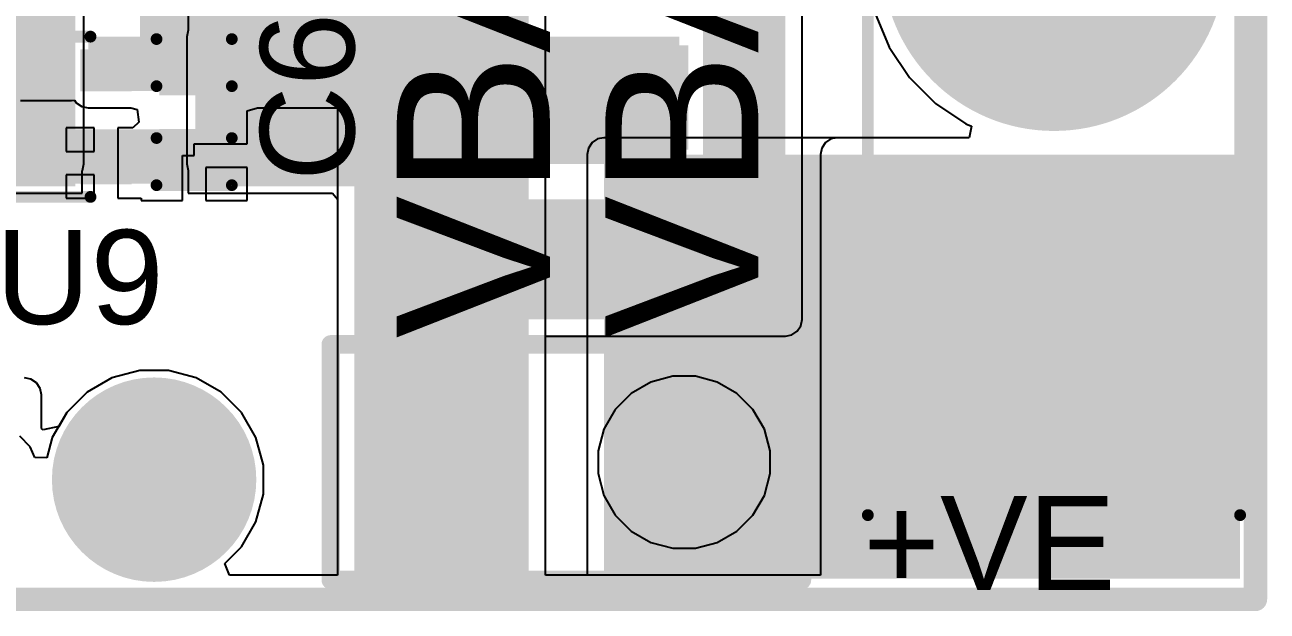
# Model space of a CAD drawing. Header units: millimetres. Extents: x -5.5 to 48.8, y -1.4 to 42.1.
# Drawn here: x 35.44 to 48.83, y -1.42 to 4.9 of the extents above; entities that cross this region are included whole.
import ezdxf

# ---------------------------------------------------------------- set-up
doc = ezdxf.new("R2010")
doc.units = ezdxf.units.MM
for name, color, linetype in [('BottomLayer', 5, 'Continuous'), ('BottomPaste', 16, 'Continuous'), ('BottomSolder', 6, 'Continuous'), ('Mechanical2', 216, 'Continuous'), ('MultiLayer', 9, 'Continuous'), ('PadHoleLayer', 156, 'Continuous'), ('TopLayer', 1, 'Continuous'), ('TopOverlay', 2, 'Continuous'), ('TopPaste', 8, 'Continuous'), ('TopSolder', 216, 'Continuous'), ('ViaHoleLayer', 16, 'Continuous')]:
    doc.layers.add(name, color=color, linetype=linetype)
doc.styles.add('Arial', font='', dxfattribs={"height": 0.2})
doc.styles.get('Arial').set_extended_font_data('Arial')

# ---------------------------------------------------------------- blocks, each defined once
blk = doc.blocks.new('T_______H____P____2_10')
at = {"layer": 'BottomLayer'}
h = blk.add_hatch(color=5, dxfattribs=at)
edge = h.paths.add_edge_path()
edge.add_arc((-1.98, 0), 1.75, 0, 360)
h = blk.add_hatch(color=5, dxfattribs=at)
edge = h.paths.add_edge_path()
edge.add_arc((1.98, 0), 1.75, 0, 360)
at = {"layer": 'BottomSolder'}
h = blk.add_hatch(color=6, dxfattribs=at)
edge = h.paths.add_edge_path()
edge.add_arc((-1.98, 0), 1.852, 0, 360)
h = blk.add_hatch(color=6, dxfattribs=at)
edge = h.paths.add_edge_path()
edge.add_arc((1.98, 0), 1.852, 0, 360)
at = {"layer": 'MultiLayer'}
h = blk.add_hatch(color=9, dxfattribs=at)
edge = h.paths.add_edge_path()
edge.add_arc((-1.98, 0), 1.75, 0, 360)
h = blk.add_hatch(color=9, dxfattribs=at)
edge = h.paths.add_edge_path()
edge.add_arc((1.98, 0), 1.75, 0, 360)
at = {"layer": 'PadHoleLayer'}
h = blk.add_hatch(color=156, dxfattribs=at)
edge = h.paths.add_edge_path()
edge.add_arc((-1.98, 0), 0.9, 0, 360)
h = blk.add_hatch(color=156, dxfattribs=at)
edge = h.paths.add_edge_path()
edge.add_arc((1.98, 0), 0.9, 0, 360)
at = {"layer": 'TopLayer'}
h = blk.add_hatch(color=1, dxfattribs=at)
edge = h.paths.add_edge_path()
edge.add_arc((-1.98, 0), 1.75, 0, 360)
h = blk.add_hatch(color=1, dxfattribs=at)
edge = h.paths.add_edge_path()
edge.add_arc((1.98, 0), 1.75, 0, 360)
at = {"layer": 'TopSolder'}
h = blk.add_hatch(color=216, dxfattribs=at)
edge = h.paths.add_edge_path()
edge.add_arc((-1.98, 0), 1.852, 0, 360)
h = blk.add_hatch(color=216, dxfattribs=at)
edge = h.paths.add_edge_path()
edge.add_arc((1.98, 0), 1.852, 0, 360)
at = {"layer": 'TopOverlay', "const_width": 0.127}
for points in [[(-4.013, 2.007), (4.013, 2.007)], [(-4.013, 2.007), (-4.013, -2.007)], [(4.013, 2.007), (4.013, -2.007)], [(-4.013, -2.007), (4.013, -2.007)]]:
    blk.add_lwpolyline(points, dxfattribs=at)
at = {"layer": 'TopOverlay', "const_width": 0.0635}
for points in [[(-4.045, 2.007, 1), (-3.981, 2.007, 1)], [(-4.045, 2.007, 1), (-3.981, 2.007, 1)], [(3.981, 2.007, 1), (4.045, 2.007, 1)], [(3.981, 2.007, 1), (4.045, 2.007, 1)], [(-4.045, -2.007, 1), (-3.981, -2.007, 1)], [(-4.045, -2.007, 1), (-3.981, -2.007, 1)], [(3.981, -2.007, 1), (4.045, -2.007, 1)], [(3.981, -2.007, 1), (4.045, -2.007, 1)]]:
    blk.add_lwpolyline(points, format="xyb", close=True, dxfattribs=at)
blk = doc.blocks.new('HDR1X2__12')
at = {"layer": 'BottomLayer'}
blk.add_hatch(color=5, dxfattribs=at).paths.add_polyline_path([(-0.75, 0.75), (0.75, 0.75), (0.75, -0.75), (-0.75, -0.75)])
h = blk.add_hatch(color=5, dxfattribs=at)
edge = h.paths.add_edge_path()
edge.add_arc((2.54, 0), 0.75, 0, 360)
at = {"layer": 'BottomSolder'}
blk.add_hatch(color=6, dxfattribs=at).paths.add_polyline_path([(-0.852, 0.852), (0.852, 0.852), (0.852, -0.852), (-0.852, -0.852)])
h = blk.add_hatch(color=6, dxfattribs=at)
edge = h.paths.add_edge_path()
edge.add_arc((2.54, 0), 0.852, 0, 360)
at = {"layer": 'MultiLayer'}
blk.add_hatch(color=9, dxfattribs=at).paths.add_polyline_path([(-0.75, 0.75), (0.75, 0.75), (0.75, -0.75), (-0.75, -0.75)])
h = blk.add_hatch(color=9, dxfattribs=at)
edge = h.paths.add_edge_path()
edge.add_arc((2.54, 0), 0.75, 0, 360)
at = {"layer": 'PadHoleLayer'}
h = blk.add_hatch(color=156, dxfattribs=at)
edge = h.paths.add_edge_path()
edge.add_arc((0, 0), 0.45, 0, 360)
h = blk.add_hatch(color=156, dxfattribs=at)
edge = h.paths.add_edge_path()
edge.add_arc((2.54, 0), 0.45, 0, 360)
at = {"layer": 'TopLayer'}
blk.add_hatch(color=1, dxfattribs=at).paths.add_polyline_path([(-0.75, 0.75), (0.75, 0.75), (0.75, -0.75), (-0.75, -0.75)])
h = blk.add_hatch(color=1, dxfattribs=at)
edge = h.paths.add_edge_path()
edge.add_arc((2.54, 0), 0.75, 0, 360)
at = {"layer": 'TopSolder'}
blk.add_hatch(color=216, dxfattribs=at).paths.add_polyline_path([(-0.852, 0.852), (0.852, 0.852), (0.852, -0.852), (-0.852, -0.852)])
h = blk.add_hatch(color=216, dxfattribs=at)
edge = h.paths.add_edge_path()
edge.add_arc((2.54, 0), 0.852, 0, 360)
at = {"layer": 'TopOverlay', "const_width": 0.2}
for points in [[(-1.27, 1.27), (3.81, 1.27)], [(-1.27, -1.27), (-1.27, 1.27)], [(3.81, -1.27), (3.81, 1.27)], [(-1.27, -1.27), (3.81, -1.27)]]:
    blk.add_lwpolyline(points, dxfattribs=at)
at = {"layer": 'TopOverlay', "const_width": 0.1}
for points in [[(-1.32, 1.27, 1), (-1.22, 1.27, 1)], [(-1.32, 1.27, 1), (-1.22, 1.27, 1)], [(3.76, 1.27, 1), (3.86, 1.27, 1)], [(3.76, 1.27, 1), (3.86, 1.27, 1)], [(-1.32, -1.27, 1), (-1.22, -1.27, 1)], [(-1.32, -1.27, 1), (-1.22, -1.27, 1)], [(3.76, -1.27, 1), (3.86, -1.27, 1)], [(3.76, -1.27, 1), (3.86, -1.27, 1)]]:
    blk.add_lwpolyline(points, format="xyb", close=True, dxfattribs=at)
blk = doc.blocks.new('VSOF_5_21')
at = {"layer": 'TopLayer'}
for points in [[(-0.85, 0.625), (-0.5, 0.625), (-0.5, 0.375), (-0.85, 0.375)], [(0.5, 0.625), (0.85, 0.625), (0.85, 0.375), (0.5, 0.375)], [(-0.85, 0.125), (-0.5, 0.125), (-0.5, -0.125), (-0.85, -0.125)], [(-0.85, -0.375), (-0.5, -0.375), (-0.5, -0.625), (-0.85, -0.625)], [(0.5, -0.375), (0.85, -0.375), (0.85, -0.625), (0.5, -0.625)]]:
    blk.add_hatch(color=1, dxfattribs=at).paths.add_polyline_path(points)
at = {"layer": 'TopPaste'}
for points in [[(-0.85, 0.625), (-0.5, 0.625), (-0.5, 0.375), (-0.85, 0.375)], [(0.5, 0.625), (0.85, 0.625), (0.85, 0.375), (0.5, 0.375)], [(-0.85, 0.125), (-0.5, 0.125), (-0.5, -0.125), (-0.85, -0.125)], [(-0.85, -0.375), (-0.5, -0.375), (-0.5, -0.625), (-0.85, -0.625)], [(0.5, -0.375), (0.85, -0.375), (0.85, -0.625), (0.5, -0.625)]]:
    blk.add_hatch(color=8, dxfattribs=at).paths.add_polyline_path(points)
at = {"layer": 'TopSolder'}
for points in [[(-0.952, 0.727), (-0.398, 0.727), (-0.398, 0.273), (-0.952, 0.273)], [(0.398, 0.727), (0.952, 0.727), (0.952, 0.273), (0.398, 0.273)], [(-0.952, 0.227), (-0.398, 0.227), (-0.398, -0.227), (-0.952, -0.227)], [(-0.952, -0.273), (-0.398, -0.273), (-0.398, -0.727), (-0.952, -0.727)], [(0.398, -0.273), (0.952, -0.273), (0.952, -0.727), (0.398, -0.727)]]:
    blk.add_hatch(color=216, dxfattribs=at).paths.add_polyline_path(points)
at = {"layer": 'TopOverlay', "const_width": 0.127}
for points in [[(-0.508, 0.864), (0.508, 0.864)], [(-1.118, 0.381), (-1.118, 0.635)], [(-1.118, 0.635), (-0.991, 0.508)], [(-1.118, 0.381), (-0.991, 0.508)], [(-0.508, -0.864), (0.508, -0.864)]]:
    blk.add_lwpolyline(points, dxfattribs=at)
at = {"layer": 'TopOverlay', "const_width": 0.0635}
for points in [[(-0.54, 0.864, 1), (-0.476, 0.864, 1)], [(0.476, 0.864, 1), (0.54, 0.864, 1)], [(-1.149, 0.635, 1), (-1.086, 0.635, 1)], [(-1.149, 0.635, 1), (-1.086, 0.635, 1)], [(-1.022, 0.508, 1), (-0.959, 0.508, 1)], [(-1.022, 0.508, 1), (-0.959, 0.508, 1)], [(-1.149, 0.381, 1), (-1.086, 0.381, 1)], [(-1.149, 0.381, 1), (-1.086, 0.381, 1)], [(-0.54, -0.864, 1), (-0.476, -0.864, 1)], [(0.476, -0.864, 1), (0.54, -0.864, 1)]]:
    blk.add_lwpolyline(points, format="xyb", close=True, dxfattribs=at)
blk = doc.blocks.new('SOT_23_B_58')
at = {"layer": 'BottomLayer'}
for points in [[(-1.36, 1.46), (-0.54, 1.46), (-0.54, 0.54), (-1.36, 0.54)], [(0.54, 1.46), (1.36, 1.46), (1.36, 0.54), (0.54, 0.54)], [(-0.41, -0.54), (0.41, -0.54), (0.41, -1.46), (-0.41, -1.46)]]:
    blk.add_hatch(color=5, dxfattribs=at).paths.add_polyline_path(points)
at = {"layer": 'BottomPaste'}
for points in [[(-1.36, 1.46), (-0.54, 1.46), (-0.54, 0.54), (-1.36, 0.54)], [(0.54, 1.46), (1.36, 1.46), (1.36, 0.54), (0.54, 0.54)], [(-0.41, -0.54), (0.41, -0.54), (0.41, -1.46), (-0.41, -1.46)]]:
    blk.add_hatch(color=16, dxfattribs=at).paths.add_polyline_path(points)
at = {"layer": 'BottomSolder'}
for points in [[(-1.462, 1.562), (-0.438, 1.562), (-0.438, 0.438), (-1.462, 0.438)], [(0.438, 1.562), (1.462, 1.562), (1.462, 0.438), (0.438, 0.438)], [(-0.512, -0.438), (0.512, -0.438), (0.512, -1.562), (-0.512, -1.562)]]:
    blk.add_hatch(color=6, dxfattribs=at).paths.add_polyline_path(points)
blk = doc.blocks.new('SMA_B_68')
at = {"layer": 'BottomLayer'}
for points in [[(-3.25, 0.85), (-0.75, 0.85), (-0.75, -0.85), (-3.25, -0.85)], [(0.75, 0.85), (3.25, 0.85), (3.25, -0.85), (0.75, -0.85)]]:
    blk.add_hatch(color=5, dxfattribs=at).paths.add_polyline_path(points)
at = {"layer": 'BottomPaste'}
for points in [[(-3.25, 0.85), (-0.75, 0.85), (-0.75, -0.85), (-3.25, -0.85)], [(0.75, 0.85), (3.25, 0.85), (3.25, -0.85), (0.75, -0.85)]]:
    blk.add_hatch(color=16, dxfattribs=at).paths.add_polyline_path(points)
at = {"layer": 'BottomSolder'}
for points in [[(-3.352, 0.952), (-0.648, 0.952), (-0.648, -0.952), (-3.352, -0.952)], [(0.648, 0.952), (3.352, 0.952), (3.352, -0.952), (0.648, -0.952)]]:
    blk.add_hatch(color=6, dxfattribs=at).paths.add_polyline_path(points)
blk = doc.blocks.new('C___0402_74')
at = {"layer": 'TopLayer'}
for points in [[(-0.699, -0.318), (-0.699, 0.318), (-0.241, 0.318), (-0.241, -0.318)], [(0.241, -0.318), (0.241, 0.318), (0.699, 0.318), (0.699, -0.318)]]:
    blk.add_hatch(color=1, dxfattribs=at).paths.add_polyline_path(points)
at = {"layer": 'TopPaste'}
for points in [[(-0.699, -0.318), (-0.699, 0.318), (-0.241, 0.318), (-0.241, -0.318)], [(0.241, -0.318), (0.241, 0.318), (0.699, 0.318), (0.699, -0.318)]]:
    blk.add_hatch(color=8, dxfattribs=at).paths.add_polyline_path(points)
at = {"layer": 'TopSolder'}
for points in [[(-0.758, -0.377), (-0.758, 0.377), (-0.181, 0.377), (-0.181, -0.377)], [(0.181, -0.377), (0.181, 0.377), (0.758, 0.377), (0.758, -0.377)]]:
    blk.add_hatch(color=216, dxfattribs=at).paths.add_polyline_path(points)
at = {"layer": 'TopOverlay', "const_width": 0.127}
for points in [[(-0.787, 0.406), (-0.787, -0.406)], [(-0.787, 0.406), (-0.279, 0.406)], [(0.279, 0.406), (0.787, 0.406)], [(0.787, 0.406), (0.787, -0.406)], [(-0.787, -0.406), (-0.279, -0.406)], [(0.279, -0.406), (0.787, -0.406)]]:
    blk.add_lwpolyline(points, dxfattribs=at)
at = {"layer": 'TopOverlay', "const_width": 0.0635}
for points in [[(-0.819, 0.406, 1), (-0.756, 0.406, 1)], [(-0.819, 0.406, 1), (-0.756, 0.406, 1)], [(-0.311, 0.406, 1), (-0.248, 0.406, 1)], [(0.248, 0.406, 1), (0.311, 0.406, 1)], [(0.756, 0.406, 1), (0.819, 0.406, 1)], [(0.756, 0.406, 1), (0.819, 0.406, 1)], [(-0.819, -0.406, 1), (-0.756, -0.406, 1)], [(-0.819, -0.406, 1), (-0.756, -0.406, 1)], [(-0.311, -0.406, 1), (-0.248, -0.406, 1)], [(0.248, -0.406, 1), (0.311, -0.406, 1)], [(0.756, -0.406, 1), (0.819, -0.406, 1)], [(0.756, -0.406, 1), (0.819, -0.406, 1)]]:
    blk.add_lwpolyline(points, format="xyb", close=True, dxfattribs=at)

msp = doc.modelspace()

# ---------------------------------------------------------------- hatches: boundary and pattern name
at = {"layer": 'BottomLayer'}
for points in [[(32.131, 9.449), (32.131, 3.404), (35.89, 3.404), (35.89, 9.449)], [(42.748, 1.727), (43.637, 1.727), (43.637, 5.766), (42.748, 5.766)], [(42.494, 4.775), (37.363, 4.775), (37.363, 3.404), (42.494, 3.404)], [(48.539, 3.505), (44.196, 3.505), (44.196, -1.067), (48.539, -1.067)], [(38.989, -1.067), (40.869, -1.067), (40.869, 3.023), (38.989, 3.023)], [(38.989, 1.727), (43.637, 1.727), (43.637, 3.023), (38.989, 3.023)]]:
    msp.add_hatch(color=5, dxfattribs=at).paths.add_polyline_path(points)
h = msp.add_hatch(color=5, dxfattribs=at)
edge = h.paths.add_edge_path()
edge.add_arc((36.83, 0), 1, 0, 360)
h = msp.add_hatch(color=5, dxfattribs=at)
edge = h.paths.add_edge_path()
edge.add_arc((48.108, -0.051), 0.225, 0, 360)
h = msp.add_hatch(color=5, dxfattribs=at)
edge = h.paths.add_edge_path()
edge.add_arc((44.651, -0.097), 0.225, 0, 360)
at = {"layer": 'BottomSolder'}
h = msp.add_hatch(color=6, dxfattribs=at)
edge = h.paths.add_edge_path()
edge.add_arc((36.83, 0), 1.102, 0, 360)
at = {"layer": 'MultiLayer'}
h = msp.add_hatch(color=9, dxfattribs=at)
edge = h.paths.add_edge_path()
edge.add_arc((36.83, 0), 1, 0, 360)
at = {"layer": 'PadHoleLayer'}
h = msp.add_hatch(color=156, dxfattribs=at)
edge = h.paths.add_edge_path()
edge.add_arc((36.83, 0), 1, 0, 360)
at = {"layer": 'TopLayer'}
for points in [[(36.678, 4.191), (40.869, 4.191), (40.869, 6.184), (36.678, 6.184)], [(35.941, 6.096), (33.198, 6.096), (33.198, 4.267), (35.941, 4.267)], [(36.119, 4.191), (37.617, 4.191), (37.617, 4.775), (36.119, 4.775)], [(40.869, 4.597), (38.989, 4.597), (38.989, -1.067), (40.869, -1.067)], [(33.198, 3.775), (35.941, 3.775), (35.941, 4.039), (33.198, 4.039)], [(35.484, 3.454), (35.941, 3.454), (35.941, 4.039), (35.484, 4.039)], [(35.484, 3.191), (37.617, 3.191), (37.617, 3.775), (35.484, 3.775)], [(48.539, 3.505), (41.681, 3.505), (41.681, -1.067), (48.539, -1.067)]]:
    msp.add_hatch(color=1, dxfattribs=at).paths.add_polyline_path(points)
h = msp.add_hatch(color=1, dxfattribs=at)
edge = h.paths.add_edge_path()
edge.add_arc((36.83, 0), 1, 0, 360)
h = msp.add_hatch(color=1, dxfattribs=at)
edge = h.paths.add_edge_path()
edge.add_arc((48.108, -0.051), 0.225, 0, 360)
h = msp.add_hatch(color=1, dxfattribs=at)
edge = h.paths.add_edge_path()
edge.add_arc((44.651, -0.097), 0.225, 0, 360)
at = {"layer": 'TopSolder'}
h = msp.add_hatch(color=216, dxfattribs=at)
edge = h.paths.add_edge_path()
edge.add_arc((36.83, 0), 1.102, 0, 360)
at = {"layer": 'ViaHoleLayer'}
h = msp.add_hatch(color=16, dxfattribs=at)
edge = h.paths.add_edge_path()
edge.add_arc((44.651, -0.097), 0.1, 0, 360)
h = msp.add_hatch(color=16, dxfattribs=at)
edge = h.paths.add_edge_path()
edge.add_arc((48.108, -0.051), 0.1, 0, 360)

# ---------------------------------------------------------------- linework, layer by layer
at = {"layer": 'BottomLayer'}
for p, q in [((36.071, 3.404), (36.071, 6.251)), ((43.818, 1.727), (43.818, 5.766)), ((37.199, 5.143), (37.199, 4.849)), ((44.606, 5.026), (44.757, 4.662)), ((37.196, 4.845), (37.182, 4.775)), ((37.199, 4.849), (37.196, 4.845)), ((37.182, 4.775), (37.182, 3.404)), ((44.757, 4.662), (44.976, 4.334)), ((44.976, 4.334), (45.255, 4.054)), ((45.255, 4.054), (45.584, 3.835)), ((45.584, 3.835), (45.642, 3.811)), ((45.642, 3.811), (45.617, 3.686)), ((44.068, 3.633), (44.029, 3.575)), ((44.127, 3.673), (44.068, 3.633)), ((44.196, 3.686), (44.127, 3.673)), ((45.617, 3.686), (44.196, 3.686)), ((44.029, 3.575), (44.015, 3.505)), ((44.015, 3.505), (44.015, -1.031)), ((36.058, 3.334), (36.071, 3.404)), ((37.182, 3.404), (37.196, 3.334)), ((36.055, 3.33), (36.058, 3.334)), ((36.055, 3.087), (36.055, 3.33)), ((37.196, 3.334), (37.199, 3.33)), ((37.199, 3.33), (37.199, 3.087)), ((33.658, 3.087), (36.055, 3.087)), ((37.199, 3.087), (38.755, 3.087)), ((38.755, 3.087), (38.808, 3.023)), ((38.808, 3.023), (38.808, 1.727)), ((38.808, 1.727), (38.808, -1.031)), ((43.765, 1.599), (43.805, 1.658)), ((43.805, 1.658), (43.818, 1.727)), ((41.05, -1.031), (41.05, 1.546)), ((41.05, 1.546), (43.637, 1.546)), ((43.637, 1.546), (43.707, 1.56)), ((43.707, 1.56), (43.765, 1.599)), ((36.375, 1.098), (36.107, 0.942)), ((36.675, 1.178), (36.375, 1.098)), ((36.985, 1.178), (36.675, 1.178)), ((37.285, 1.098), (36.985, 1.178)), ((37.553, 0.942), (37.285, 1.098)), ((42.423, 1.115), (42.187, 1.052)), ((42.667, 1.115), (42.423, 1.115)), ((42.903, 1.052), (42.667, 1.115)), ((36.107, 0.942), (35.888, 0.723)), ((37.772, 0.723), (37.553, 0.942)), ((42.187, 1.052), (41.975, 0.93)), ((43.115, 0.93), (42.903, 1.052)), ((41.975, 0.93), (41.803, 0.757)), ((43.287, 0.757), (43.115, 0.93)), ((35.888, 0.723), (35.732, 0.455)), ((37.928, 0.455), (37.772, 0.723)), ((41.803, 0.757), (41.68, 0.546)), ((43.41, 0.546), (43.287, 0.757)), ((41.68, 0.546), (41.617, 0.31)), ((43.473, 0.31), (43.41, 0.546)), ((35.495, 0.355), (35.382, 0.468)), ((35.732, 0.455), (35.674, 0.235)), ((38.008, 0.155), (37.928, 0.455)), ((35.543, 0.239), (35.495, 0.355)), ((41.617, 0.31), (41.617, 0.066)), ((43.473, 0.066), (43.473, 0.31)), ((35.674, 0.235), (35.543, 0.239)), ((38.008, -0.155), (38.008, 0.155)), ((41.617, 0.066), (41.68, -0.17)), ((43.41, -0.17), (43.473, 0.066)), ((37.928, -0.455), (38.008, -0.155)), ((41.68, -0.17), (41.803, -0.382)), ((43.287, -0.382), (43.41, -0.17)), ((41.803, -0.382), (41.975, -0.555)), ((43.115, -0.555), (43.287, -0.382)), ((37.772, -0.723), (37.928, -0.455)), ((41.975, -0.555), (42.187, -0.677)), ((42.903, -0.677), (43.115, -0.555)), ((37.591, -0.904), (37.772, -0.723)), ((42.187, -0.677), (42.423, -0.74)), ((42.423, -0.74), (42.667, -0.74)), ((42.667, -0.74), (42.903, -0.677)), ((37.644, -1.031), (37.591, -0.904)), ((38.808, -1.031), (37.644, -1.031)), ((44.015, -1.031), (41.05, -1.031))]:
    msp.add_line(p, q, dxfattribs=at)
at = {"layer": 'Mechanical2', "const_width": 0.254}
for points in [[(48.705, -1.29), (48.705, 38.71)], [(-1.295, -1.29), (48.705, -1.29)]]:
    msp.add_lwpolyline(points, dxfattribs=at)
at = {"layer": 'Mechanical2', "const_width": 0.127}
msp.add_lwpolyline([(48.641, -1.29, 1), (48.768, -1.29, 1)], format="xyb", close=True, dxfattribs=at)
msp.add_lwpolyline([(48.641, -1.29, 1), (48.768, -1.29, 1)], format="xyb", close=True, dxfattribs=at)
at = {"layer": 'TopLayer'}
for p, q in [((41.05, 4.597), (41.05, 6.184)), ((44.606, 5.026), (44.757, 4.662)), ((41.05, -1.031), (41.05, 4.597)), ((44.757, 4.662), (44.976, 4.334)), ((44.976, 4.334), (45.255, 4.054)), ((35.39, 4.086), (35.941, 4.086)), ((35.941, 4.086), (35.971, 4.092)), ((35.971, 4.092), (35.991, 4.063)), ((35.991, 4.063), (36.049, 4.024)), ((36.049, 4.024), (36.119, 4.01)), ((45.255, 4.054), (45.584, 3.835)), ((36.119, 4.01), (36.578, 4.01)), ((36.578, 4.01), (36.646, 3.989)), ((36.646, 3.989), (36.665, 3.855)), ((37.833, 3.975), (37.946, 4.01)), ((37.833, 3.619), (37.833, 3.975)), ((37.946, 4.01), (38.808, 4.01)), ((38.808, 4.01), (38.808, -1.031)), ((36.184, 3.791), (35.882, 3.791)), ((35.882, 3.791), (35.882, 3.539)), ((36.184, 3.539), (36.184, 3.791)), ((36.6, 3.791), (36.438, 3.791)), ((36.438, 3.791), (36.438, 3.412)), ((36.665, 3.855), (36.6, 3.791)), ((45.584, 3.835), (45.642, 3.811)), ((45.642, 3.811), (45.617, 3.686)), ((37.262, 3.493), (37.262, 3.619)), ((37.262, 3.619), (37.833, 3.619)), ((41.553, 3.633), (41.514, 3.575)), ((41.612, 3.673), (41.553, 3.633)), ((41.681, 3.686), (41.612, 3.673)), ((45.617, 3.686), (41.681, 3.686)), ((35.882, 3.539), (36.184, 3.539)), ((37.135, 3.01), (37.135, 3.493)), ((37.135, 3.493), (37.262, 3.493)), ((41.514, 3.575), (41.5, 3.505)), ((41.5, 3.505), (41.5, -1.031)), ((36.438, 3.412), (36.438, 3.033)), ((37.833, 3.365), (37.389, 3.365)), ((37.389, 3.365), (37.389, 3.01)), ((37.833, 3.01), (37.833, 3.365)), ((36.184, 3.285), (35.882, 3.285)), ((35.882, 3.285), (35.882, 3.033)), ((36.184, 3.033), (36.184, 3.285)), ((35.882, 3.033), (36.184, 3.033)), ((36.438, 3.033), (36.69, 3.033)), ((36.69, 3.033), (36.69, 3.01)), ((36.69, 3.01), (37.135, 3.01)), ((37.389, 3.01), (37.833, 3.01)), ((35.502, 1.082), (35.433, 1.096)), ((35.561, 1.043), (35.502, 1.082)), ((36.375, 1.098), (36.107, 0.942)), ((36.675, 1.178), (36.375, 1.098)), ((36.985, 1.178), (36.675, 1.178)), ((37.285, 1.098), (36.985, 1.178)), ((37.553, 0.942), (37.285, 1.098)), ((35.6, 0.984), (35.561, 1.043)), ((35.614, 0.914), (35.6, 0.984)), ((36.107, 0.942), (35.888, 0.723)), ((37.772, 0.723), (37.553, 0.942)), ((35.614, 0.552), (35.614, 0.914)), ((35.888, 0.723), (35.802, 0.574)), ((37.928, 0.455), (37.772, 0.723)), ((35.634, 0.538), (35.614, 0.552)), ((35.802, 0.574), (35.634, 0.538)), ((38.008, 0.155), (37.928, 0.455)), ((38.008, -0.155), (38.008, 0.155)), ((37.928, -0.455), (38.008, -0.155)), ((37.772, -0.723), (37.928, -0.455)), ((37.591, -0.904), (37.772, -0.723)), ((37.644, -1.031), (37.591, -0.904)), ((38.808, -1.031), (37.644, -1.031)), ((41.5, -1.031), (41.05, -1.031))]:
    msp.add_line(p, q, dxfattribs=at)

# ---------------------------------------------------------------- block references
at = {"rotation": 90}
for name, p in [('T_______H____P____2_10', (46.533, 3.631)), ('C___0402_74', (37.262, 3.962))]:
    msp.add_blockref(name, p, dxfattribs=at)
for name, p in [('SOT_23_B_58', (42.078, 5.121)), ('SMA_B_68', (36.627, 4.115)), ('VSOF_5_21', (35.636, 3.912)), ('HDR1X2__12', (40.005, 0.188))]:
    msp.add_blockref(name, p)

# ---------------------------------------------------------------- texts
at = {"layer": 'TopOverlay', "style": 'Arial'}
for s, height, rotation, p in [('VBAT_IN', 1.651, 90, (43.345, 1.523)), ('VBAT', 1.651, 90, (41.097, 1.523)), ('C63', 1.016, 90, (38.989, 3.218)), ('+VE', 1.016, 360, (44.475, -1.191))]:
    msp.add_text(s, height=height, rotation=rotation, dxfattribs=at).set_placement(p)
msp.add_text('U9', height=1.016, dxfattribs=at).set_placement((35.12, 1.677))

doc.saveas('drawing.dxf')
